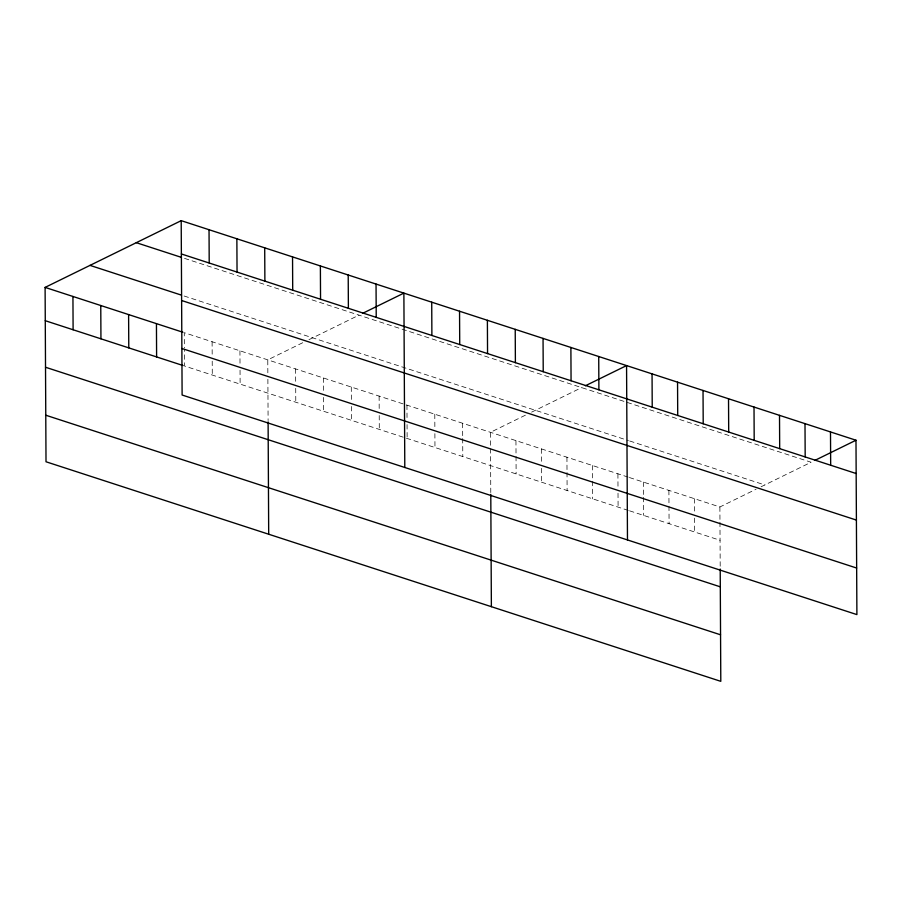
<?xml version="1.0" encoding="UTF-8"?>
<svg xmlns="http://www.w3.org/2000/svg" width="902" height="902" viewBox="0 0 902 902"><rect width="100%" height="100%" fill="white"/><g stroke="black" fill="none" stroke-linecap="round" stroke-linejoin="round"><path stroke-width="0.68" stroke-dasharray="4.51 3.38" d="M302.711 342.726L267.781 359.864L267.849 373.732M308.946 339.671L358.962 315.148M525.392 415.191L490.462 432.317L490.789 494.375M531.628 412.135L581.643 387.601M629.393 477.53L719.886 506.98L756.068 489.234M761.062 486.787L811.078 462.252L182.678 257.78M184.121 296.003L628.423 440.571M629.697 440.988L764.795 484.949M628.119 477.113L184.279 332.691L184.358 347.958M628.288 510.419L184.448 365.987L184.358 349.345M629.562 510.825L720.067 540.275M719.886 506.98L719.965 520.849M719.965 522.235L720.202 567.662M694.393 498.682L694.472 512.562M694.495 518.109L694.574 531.977M668.901 490.384L669.081 523.69M643.408 482.096L643.487 495.965M643.487 497.352L643.588 515.392M617.915 473.798L617.994 487.678M618.017 493.225L618.096 507.093M592.422 465.5L592.603 498.806M566.941 457.213L567.008 471.081M567.02 472.468L567.11 490.508M541.448 448.914L541.516 462.782M541.55 468.341L541.617 482.209M515.955 440.616L516.124 473.922M462.625 423.263L462.692 437.143M462.703 438.53L462.794 456.57M434.787 414.21L434.865 428.078M434.888 433.637L434.967 447.505M406.96 405.145L407.027 419.024M407.061 424.571L407.129 438.451M379.122 396.091L379.19 409.97M379.223 415.518L379.291 429.397M351.284 387.037L351.363 400.905M351.385 406.464L351.464 420.332M323.446 377.983L323.525 391.851M323.547 397.399L323.626 411.278M295.619 368.918L295.687 382.798M295.721 388.345L295.788 402.224M267.883 379.291L268.097 420.546M239.943 350.81L240.022 364.679M240.045 370.226L240.124 384.105M212.105 341.745L212.184 355.625M212.207 361.172L212.286 375.052"/><path stroke-width="1.35" d="M720.213 569.027L720.799 681.337L46.013 461.768L45.1 287.4L181.201 220.663L855.987 440.232L856.9 614.6L182.114 395.02L181.201 220.663M362.705 313.31L403.882 293.116L404.795 467.484M585.387 385.763L626.563 365.581L627.476 539.937M814.822 460.426L855.987 440.232M181.37 253.958L856.156 473.527M136.292 242.683L181.358 257.352M90.008 265.38L181.471 295.134M181.618 300.513L856.404 520.082M45.1 287.4L182.948 332.263M181.866 348.476L856.652 568.046M45.269 320.706L183.129 365.558M45.517 367.249L720.303 586.83M45.765 415.213L720.551 634.794M830.494 431.934L830.674 465.24M805.001 423.647L805.182 456.942M779.508 415.348L779.689 448.644M754.016 407.05L754.196 440.356M728.523 398.752L728.703 432.058M703.03 390.465L703.21 423.76M677.549 382.166L677.718 415.461M652.056 373.868L652.225 407.174M598.725 356.515L598.894 389.822M570.887 347.462L571.067 380.757M543.049 338.408L543.23 371.703M515.222 329.343L515.392 362.649M490.789 494.375L491.376 606.685M487.384 320.289L487.554 353.584M459.546 311.235L459.727 344.53M431.72 302.17L431.889 335.476M376.044 284.062L376.224 317.357M348.206 274.997L348.386 308.304M320.379 265.943L320.548 299.25M292.541 256.89L292.71 290.185M268.108 421.91L268.695 534.232M264.703 247.825L264.884 281.131M236.865 238.771L237.046 272.077M209.038 229.717L209.208 263.012M156.441 323.638L156.61 356.933M128.603 314.572L128.783 347.879M100.765 305.519L100.945 338.814M72.938 296.465L73.107 329.76"/></g></svg>
